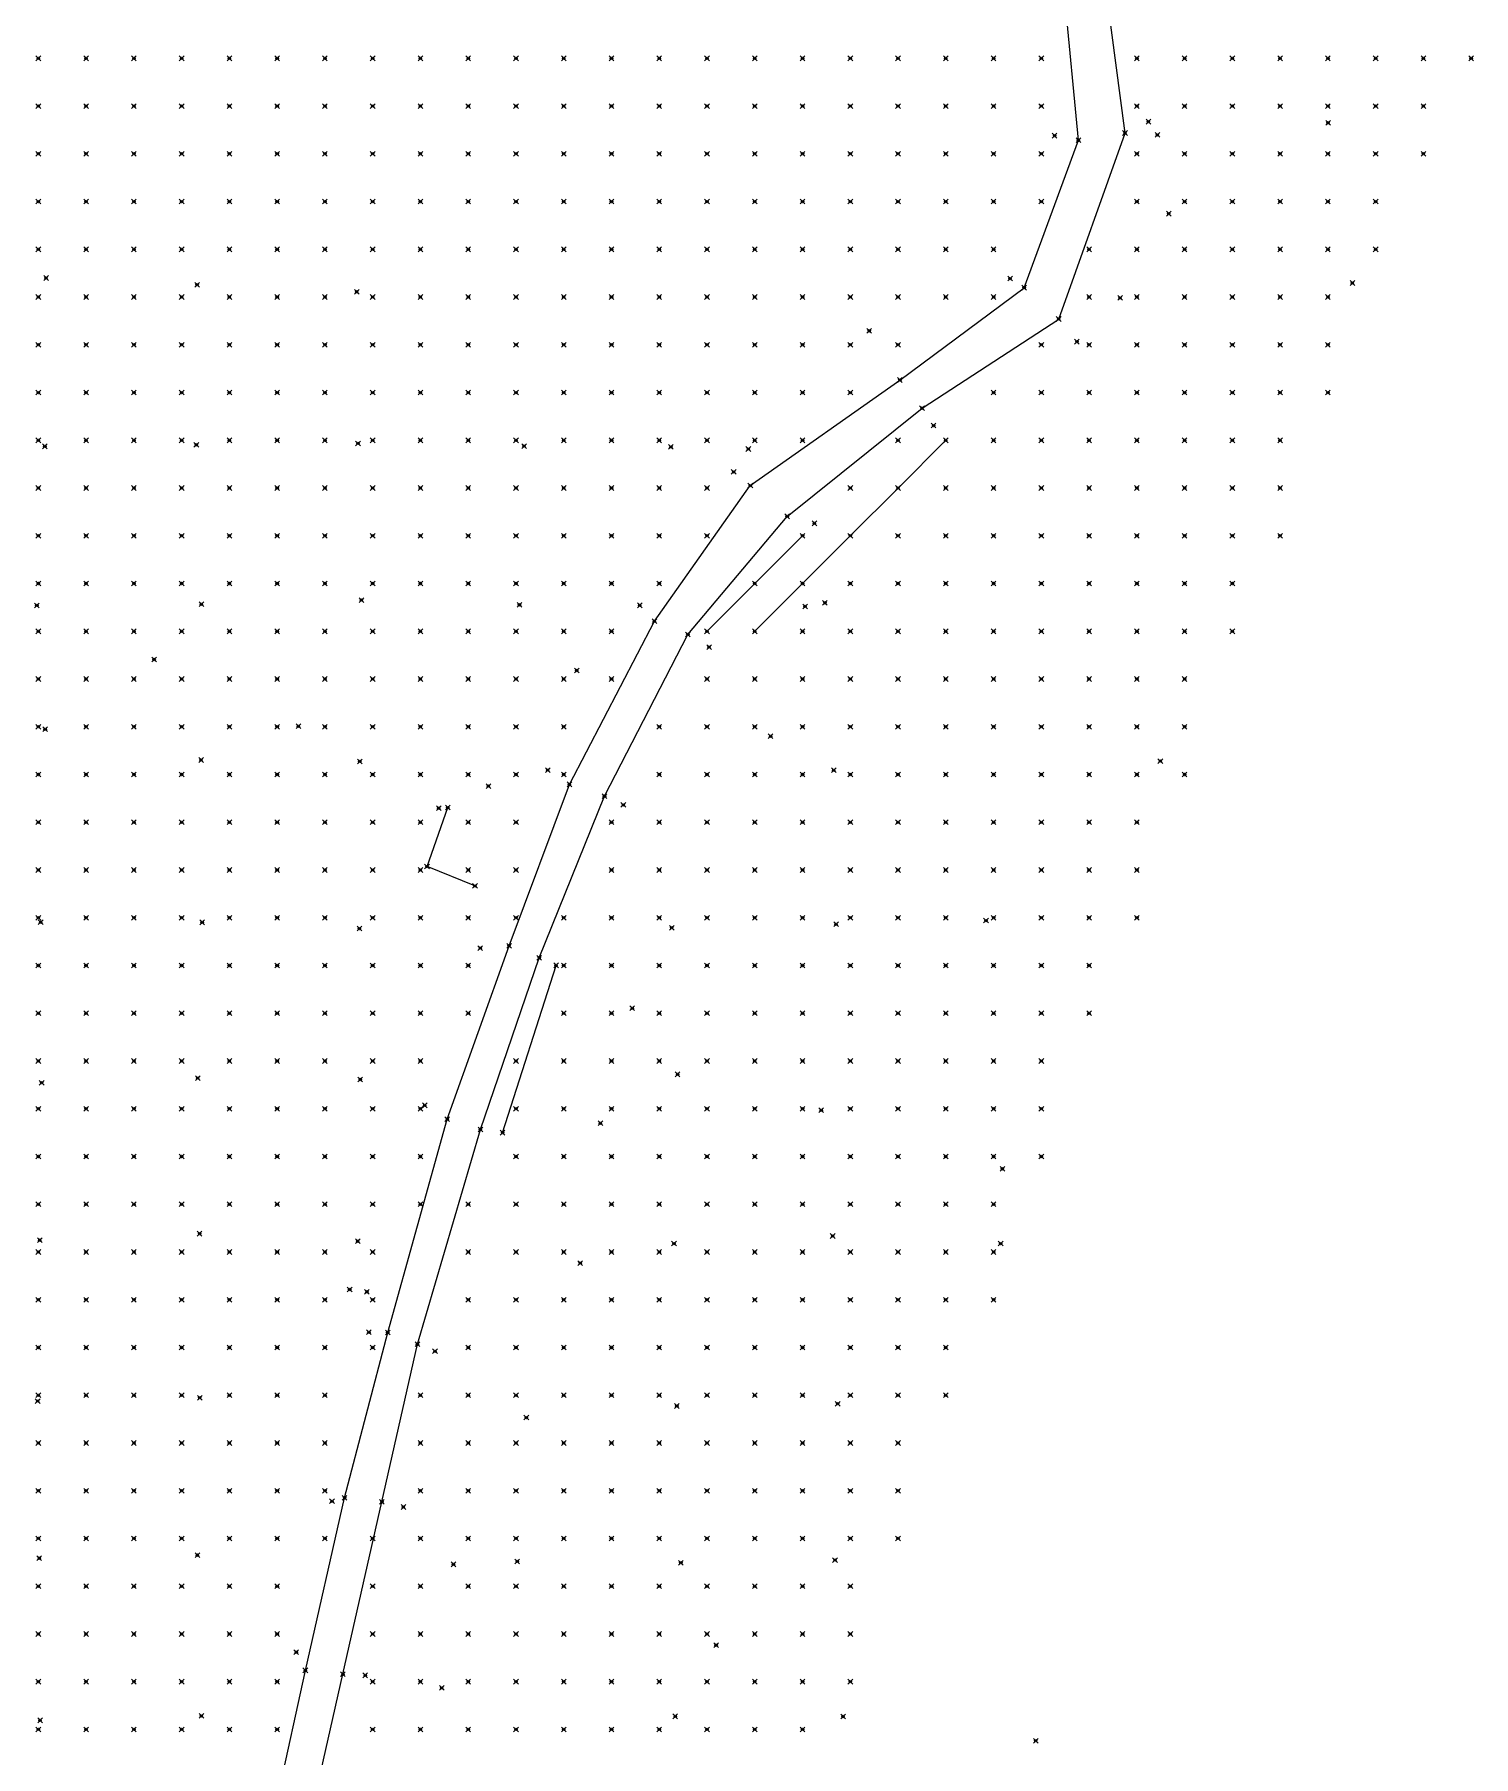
# Model space of a CAD drawing. Header units: metres. Extents: x 441556 to 446409, y 432338 to 461058.
# Drawn here: x 444962.1 to 445052.5, y 440997.9 to 441106 of the extents above; entities that cross this region are included whole.
import ezdxf

# ---------------------------------------------------------------- set-up
doc = ezdxf.new("R2010")
doc.units = ezdxf.units.M
doc.header["$MEASUREMENT"] = 0
doc.header["$PDMODE"] = 35
doc.header["$PDSIZE"] = 0.15
for name, color, linetype, lineweight in [('DTM-BRE-RevN_GRP_ACCES PROPRIETATE', 2, 'Continuous', 0), ('DTM-BRE-RevN_GRP_DRUM PIATRA', 2, 'Continuous', 0), ('DTM-BRE-RevN_YP_RevL', 1, 'Continuous', 0), ('DTM-NOK-RevN_LIDAR_co_lidar', 91, 'Continuous', 0), ('DTM-NOK-RevN_RTK', 32, 'Continuous', 0)]:
    doc.layers.add(name, color=color, linetype=linetype, lineweight=lineweight)

msp = doc.modelspace()

# ---------------------------------------------------------------- linework, layer by layer
at = {"layer": 'DTM-BRE-RevN_GRP_ACCES PROPRIETATE'}
for p, q in [((444986.758, 441053.762, 391.646), (444988.065, 441057.469, 391.744)), ((444989.77, 441052.547, 392.27), (444986.758, 441053.762, 391.646))]:
    msp.add_line(p, q, dxfattribs=at)
at = {"layer": 'DTM-BRE-RevN_GRP_DRUM PIATRA'}
for p, q in [((445030.594, 441099.839, 391.421), (445029.11, 441111.083, 390.066)), ((445027.668, 441099.391, 391.26), (445026.593, 441110.672, 390.003)), ((445024.26, 441090.126, 392.2), (445027.668, 441099.391, 391.26)), ((445026.43, 441088.156, 392.339), (445030.594, 441099.839, 391.421)), ((445016.453, 441084.323, 392.514), (445024.26, 441090.126, 392.2)), ((445017.846, 441082.558, 392.589), (445026.43, 441088.156, 392.339)), ((445007.06, 441077.696, 392.605), (445016.453, 441084.323, 392.514)), ((445009.376, 441075.759, 392.537), (445017.846, 441082.558, 392.589)), ((445001.042, 441069.172, 392.672), (445007.06, 441077.696, 392.605)), ((445003.139, 441068.342, 392.727), (445009.376, 441075.759, 392.537)), ((444995.702, 441058.924, 392.949), (445001.042, 441069.172, 392.672)), ((444997.905, 441058.184, 392.915), (445003.139, 441068.342, 392.727)), ((444991.915, 441048.788, 393.169), (444995.702, 441058.924, 392.949)), ((444993.804, 441048.029, 393.211), (444997.905, 441058.184, 392.915)), ((444988.031, 441037.9, 393.624), (444991.915, 441048.788, 393.169)), ((444990.113, 441037.25, 393.608), (444993.804, 441048.029, 393.211)), ((444984.292, 441024.492, 394.513), (444988.031, 441037.9, 393.624)), ((444986.16, 441023.755, 394.677), (444990.113, 441037.25, 393.608)), ((444981.582, 441014.111, 395.309), (444984.292, 441024.492, 394.513)), ((444983.928, 441013.855, 395.364), (444986.16, 441023.755, 394.677)), ((444979.119, 441003.27, 395.797), (444981.582, 441014.111, 395.309)), ((444981.476, 441003.023, 395.82), (444983.928, 441013.855, 395.364)), ((444976.616, 440991.752, 396.264), (444979.119, 441003.27, 395.797)), ((444978.904, 440991.648, 396.351), (444981.476, 441003.023, 395.82))]:
    msp.add_line(p, q, dxfattribs=at)
at = {"layer": 'DTM-BRE-RevN_YP_RevL'}
for p, q in [((445019.339, 441080.539, 395.919), (445016.34, 441077.539, 395.663)), ((445016.34, 441077.539, 395.663), (445013.34, 441074.54, 395.256)), ((445004.342, 441068.541, 392.62), (445010.341, 441074.54, 392.741)), ((445013.34, 441074.54, 395.256), (445010.341, 441071.541, 394.643)), ((445010.341, 441071.541, 394.643), (445007.342, 441068.541, 394.732)), ((444991.504, 441037.044, 393.715), (444994.865, 441047.554, 393.416))]:
    msp.add_line(p, q, dxfattribs=at)
at = {"layer": 'DTM-NOK-RevN_LIDAR_co_lidar'}
for p in [(444962.352, 441104.533, 374.011), (444965.351, 441104.533, 375.209), (444968.35, 441104.533, 375.965), (444971.35, 441104.533, 376.809), (444974.349, 441104.533, 377.635), (444977.348, 441104.533, 377.182), (444980.348, 441104.533, 376.537), (444983.347, 441104.533, 377.033), (444986.346, 441104.533, 377.66), (444989.346, 441104.533, 377.478), (444992.345, 441104.533, 377.598), (444995.344, 441104.533, 379.009), (444998.344, 441104.533, 379.979), (445001.343, 441104.533, 380.736), (445004.342, 441104.533, 379.241), (445007.342, 441104.533, 378.484), (445010.341, 441104.533, 378.268), (445013.34, 441104.533, 379.143), (445016.34, 441104.533, 385.523), (445019.339, 441104.533, 389.899), (445022.339, 441104.533, 390.436), (445025.338, 441104.533, 390.575), (445031.337, 441104.533, 391.12), (445034.336, 441104.533, 393.495), (445037.335, 441104.533, 395.033), (445040.335, 441104.533, 395.705), (445043.334, 441104.533, 396.427), (445046.333, 441104.533, 397.314), (445049.333, 441104.533, 398.907), (445052.332, 441104.533, 400.619), (444962.352, 441101.534, 375.296), (444965.351, 441101.534, 376.143), (444968.35, 441101.534, 377.162), (444971.35, 441101.534, 378.034), (444974.349, 441101.534, 379.006), (444977.348, 441101.534, 379.491), (444980.348, 441101.534, 379.376), (444983.347, 441101.534, 379.31), (444986.346, 441101.534, 379.542), (444989.346, 441101.534, 379.706), (444992.345, 441101.534, 379.872), (444995.344, 441101.534, 380.649), (444998.344, 441101.534, 381.018), (445001.343, 441101.534, 381.529), (445004.342, 441101.534, 380.728), (445007.342, 441101.534, 380.155), (445010.341, 441101.534, 379.991), (445013.34, 441101.534, 383.03), (445016.34, 441101.534, 388.053), (445019.339, 441101.534, 390.533), (445022.339, 441101.534, 390.785), (445025.338, 441101.534, 390.846), (445031.337, 441101.534, 391.201), (445034.336, 441101.534, 394.077), (445037.335, 441101.534, 395.868), (445040.335, 441101.534, 396.414), (445043.334, 441101.534, 397.183), (445046.333, 441101.534, 398.726), (445049.333, 441101.534, 400.246), (444962.352, 441098.535, 376.193), (444965.351, 441098.535, 377.001), (444968.35, 441098.535, 378.317), (444971.35, 441098.535, 379.321), (444974.349, 441098.535, 380.019), (444977.348, 441098.535, 380.468), (444980.348, 441098.535, 380.867), (444983.347, 441098.535, 381.152), (444986.346, 441098.535, 381.27), (444989.346, 441098.535, 381.402), (444992.345, 441098.535, 381.273), (444995.344, 441098.535, 381.351), (444998.344, 441098.535, 382.196), (445001.343, 441098.535, 382.906), (445004.342, 441098.535, 382.081), (445007.342, 441098.535, 382.905), (445010.341, 441098.535, 384.291), (445013.34, 441098.535, 388.864), (445016.34, 441098.535, 390.516), (445019.339, 441098.535, 391.167), (445022.339, 441098.535, 391.025), (445025.338, 441098.535, 390.953), (445031.337, 441098.535, 391.347), (445034.336, 441098.535, 394.129), (445037.335, 441098.535, 396.377), (445040.335, 441098.535, 397.208), (445043.334, 441098.535, 398.155), (445046.333, 441098.535, 399.612), (445049.333, 441098.535, 400.621), (444962.352, 441095.535, 377.27), (444965.351, 441095.535, 378.353), (444968.35, 441095.535, 379.445), (444971.35, 441095.535, 380.244), (444974.349, 441095.535, 380.755), (444977.348, 441095.535, 381.18), (444980.348, 441095.535, 381.58), (444983.347, 441095.535, 381.997), (444986.346, 441095.535, 382.348), (444989.346, 441095.535, 382.566), (444992.345, 441095.535, 382.727), (444995.344, 441095.535, 382.845), (444998.344, 441095.535, 383.564), (445001.343, 441095.535, 384.124), (445004.342, 441095.535, 384.132), (445007.342, 441095.535, 386.585), (445010.341, 441095.535, 389.435), (445013.34, 441095.535, 391.569), (445016.34, 441095.535, 391.62), (445019.339, 441095.535, 391.437), (445022.339, 441095.535, 391.134), (445025.338, 441095.535, 391.156), (445031.337, 441095.535, 391.8), (445034.336, 441095.535, 393.531), (445037.335, 441095.535, 396.295), (445040.335, 441095.535, 398.168), (445043.334, 441095.535, 398.968), (445046.333, 441095.535, 400.018), (444962.352, 441092.536, 378.496), (444965.351, 441092.536, 379.373), (444968.35, 441092.536, 380.03), (444971.35, 441092.536, 380.474), (444974.349, 441092.536, 380.93), (444977.348, 441092.536, 381.47), (444980.348, 441092.536, 382.113), (444983.347, 441092.536, 382.719), (444986.346, 441092.536, 383.274), (444989.346, 441092.536, 384.003), (444992.345, 441092.536, 384.378), (444995.344, 441092.536, 384.184), (444998.344, 441092.536, 384.886), (445001.343, 441092.536, 385.291), (445004.342, 441092.536, 386.958), (445007.342, 441092.536, 390.181), (445010.341, 441092.536, 392.209), (445013.34, 441092.536, 391.962), (445016.34, 441092.536, 391.801), (445019.339, 441092.536, 391.634), (445022.339, 441092.536, 391.279), (445028.337, 441092.536, 391.681), (445031.337, 441092.536, 392.064), (445034.336, 441092.536, 393.241), (445037.335, 441092.536, 396.308), (445040.335, 441092.536, 398.814), (445043.334, 441092.536, 399.745), (445046.333, 441092.536, 400.384), (444962.352, 441089.537, 379.493), (444965.351, 441089.537, 380.07), (444968.35, 441089.537, 380.51), (444971.35, 441089.537, 380.885), (444974.349, 441089.537, 381.347), (444977.348, 441089.537, 381.924), (444980.348, 441089.537, 382.502), (444983.347, 441089.537, 383.21), (444986.346, 441089.537, 384.154), (444989.346, 441089.537, 385.198), (444992.345, 441089.537, 385.973), (444995.344, 441089.537, 386.057), (444998.344, 441089.537, 386.402), (445001.343, 441089.537, 387.558), (445004.342, 441089.537, 388.58), (445007.342, 441089.537, 391.432), (445010.341, 441089.537, 392.236), (445013.34, 441089.537, 392.055), (445016.34, 441089.537, 391.88), (445019.339, 441089.537, 391.833), (445022.339, 441089.537, 391.74), (445028.337, 441089.537, 391.908), (445031.337, 441089.537, 392.113), (445034.336, 441089.537, 393.521), (445037.335, 441089.537, 397.252), (445040.335, 441089.537, 399.898), (445043.334, 441089.537, 400.641), (444962.352, 441086.537, 380.196), (444965.351, 441086.537, 380.509), (444968.35, 441086.537, 380.937), (444971.35, 441086.537, 381.436), (444974.349, 441086.537, 381.952), (444977.348, 441086.537, 382.547), (444980.348, 441086.537, 383.233), (444983.347, 441086.537, 384.069), (444986.346, 441086.537, 384.97), (444989.346, 441086.537, 385.863), (444992.345, 441086.537, 387.082), (444995.344, 441086.537, 388.356), (444998.344, 441086.537, 388.724), (445001.343, 441086.537, 389.217), (445004.342, 441086.537, 389.821), (445007.342, 441086.537, 391.895), (445010.341, 441086.537, 392.234), (445013.34, 441086.537, 391.968), (445016.34, 441086.537, 392.035), (445025.338, 441086.537, 392.187), (445028.337, 441086.537, 392.453), (445031.337, 441086.537, 392.715), (445034.336, 441086.537, 395.559), (445037.335, 441086.537, 398.157), (445040.335, 441086.537, 400.22), (445043.334, 441086.537, 401.448), (444962.352, 441083.538, 380.621), (444965.351, 441083.538, 380.987), (444968.35, 441083.538, 381.454), (444971.35, 441083.538, 381.974), (444974.349, 441083.538, 382.555), (444977.348, 441083.538, 383.206), (444980.348, 441083.538, 383.96), (444983.347, 441083.538, 384.79), (444986.346, 441083.538, 385.631), (444989.346, 441083.538, 386.456), (444992.345, 441083.538, 387.33), (444995.344, 441083.538, 388.279), (444998.344, 441083.538, 389.005), (445001.343, 441083.538, 389.636), (445004.342, 441083.538, 390.531), (445007.342, 441083.538, 391.345), (445010.341, 441083.538, 392.107), (445013.34, 441083.538, 392.07), (445022.339, 441083.538, 392.693), (445025.338, 441083.538, 393.544), (445028.337, 441083.538, 394.853), (445031.337, 441083.538, 395.846), (445034.336, 441083.538, 398.72), (445037.335, 441083.538, 400.469), (445040.335, 441083.538, 400.98), (445043.334, 441083.538, 401.421), (444962.352, 441080.539, 381.018), (444965.351, 441080.539, 381.434), (444968.35, 441080.539, 381.993), (444971.35, 441080.539, 382.573), (444974.349, 441080.539, 383.178), (444977.348, 441080.539, 383.874), (444980.348, 441080.539, 384.644), (444983.347, 441080.539, 385.483), (444986.346, 441080.539, 386.361), (444989.346, 441080.539, 387.174), (444992.345, 441080.539, 387.92), (444995.344, 441080.539, 388.677), (444998.344, 441080.539, 389.372), (445001.343, 441080.539, 390.057), (445004.342, 441080.539, 391.142), (445007.342, 441080.539, 392.099), (445010.341, 441080.539, 392.181), (445016.34, 441080.539, 392.958), (445019.339, 441080.539, 395.919), (445022.339, 441080.539, 396.936), (445025.338, 441080.539, 398.212), (445028.337, 441080.539, 399.417), (445031.337, 441080.539, 399.289), (445034.336, 441080.539, 399.699), (445037.335, 441080.539, 400.167), (445040.335, 441080.539, 400.711), (444962.352, 441077.539, 381.431), (444965.351, 441077.539, 381.946), (444968.35, 441077.539, 382.526), (444971.35, 441077.539, 383.116), (444974.349, 441077.539, 383.795), (444977.348, 441077.539, 384.552), (444980.348, 441077.539, 385.35), (444983.347, 441077.539, 386.222), (444986.346, 441077.539, 387.069), (444989.346, 441077.539, 387.738), (444992.345, 441077.539, 388.286), (444995.344, 441077.539, 388.934), (444998.344, 441077.539, 389.968), (445001.343, 441077.539, 391.081), (445004.342, 441077.539, 391.977), (445013.34, 441077.539, 392.914), (445016.34, 441077.539, 395.663), (445019.339, 441077.539, 396.299), (445022.339, 441077.539, 396.91), (445025.338, 441077.539, 398.561), (445028.337, 441077.539, 399.081), (445031.337, 441077.539, 399.308), (445034.336, 441077.539, 400.111), (445037.335, 441077.539, 400.648), (445040.335, 441077.539, 401.238), (444962.352, 441074.54, 381.795), (444965.351, 441074.54, 382.395), (444968.35, 441074.54, 382.993), (444971.35, 441074.54, 383.645), (444974.349, 441074.54, 384.413), (444977.348, 441074.54, 385.247), (444980.348, 441074.54, 386.085), (444983.347, 441074.54, 386.905), (444986.346, 441074.54, 387.645), (444989.346, 441074.54, 388.228), (444992.345, 441074.54, 388.812), (444995.344, 441074.54, 389.615), (444998.344, 441074.54, 390.577), (445001.343, 441074.54, 392.11), (445004.342, 441074.54, 392.446), (445010.341, 441074.54, 392.741), (445013.34, 441074.54, 395.256), (445016.34, 441074.54, 395.83), (445019.339, 441074.54, 396.885), (445022.339, 441074.54, 397.497), (445025.338, 441074.54, 398.945), (445028.337, 441074.54, 399.012), (445031.337, 441074.54, 398.852), (445034.336, 441074.54, 399.05), (445037.335, 441074.54, 400.199), (445040.335, 441074.54, 401.401), (444962.352, 441071.541, 382.257), (444965.351, 441071.541, 382.808), (444968.35, 441071.541, 383.425), (444971.35, 441071.541, 384.163), (444974.349, 441071.541, 384.98), (444977.348, 441071.541, 385.879), (444980.348, 441071.541, 386.742), (444983.347, 441071.541, 387.513), (444986.346, 441071.541, 388.187), (444989.346, 441071.541, 388.764), (444992.345, 441071.541, 389.457), (444995.344, 441071.541, 390.521), (444998.344, 441071.541, 391.865), (445001.343, 441071.541, 392.294), (445007.342, 441071.541, 394.613), (445010.341, 441071.541, 394.643), (445013.34, 441071.541, 395.721), (445016.34, 441071.541, 396.482), (445019.339, 441071.541, 397.32), (445022.339, 441071.541, 397.879), (445025.338, 441071.541, 399.037), (445028.337, 441071.541, 398.719), (445031.337, 441071.541, 398.889), (445034.336, 441071.541, 399.85), (445037.335, 441071.541, 401.255), (444962.352, 441068.541, 382.363), (444965.351, 441068.541, 383.319), (444968.35, 441068.541, 383.99), (444971.35, 441068.541, 384.704), (444974.349, 441068.541, 385.678), (444977.348, 441068.541, 386.599), (444980.348, 441068.541, 387.375), (444983.347, 441068.541, 388.073), (444986.346, 441068.541, 388.693), (444989.346, 441068.541, 389.284), (444992.345, 441068.541, 389.89), (444995.344, 441068.541, 390.908), (444998.344, 441068.541, 392.369), (445004.342, 441068.541, 392.62), (445007.342, 441068.541, 394.732), (445010.341, 441068.541, 395.656), (445013.34, 441068.541, 395.913), (445016.34, 441068.541, 396.603), (445019.339, 441068.541, 397.299), (445022.339, 441068.541, 398.175), (445025.338, 441068.541, 398.527), (445028.337, 441068.541, 398.672), (445031.337, 441068.541, 399.475), (445034.336, 441068.541, 400.667), (445037.335, 441068.541, 401.645), (444962.352, 441065.542, 382.084), (444965.351, 441065.542, 383.613), (444968.35, 441065.542, 384.609), (444971.35, 441065.542, 385.35), (444974.349, 441065.542, 386.265), (444977.348, 441065.542, 387.152), (444980.348, 441065.542, 387.911), (444983.347, 441065.542, 388.594), (444986.346, 441065.542, 389.192), (444989.346, 441065.542, 389.826), (444992.345, 441065.542, 390.697), (444995.344, 441065.542, 391.796), (444998.344, 441065.542, 392.455), (445004.342, 441065.542, 392.851), (445007.342, 441065.542, 394.797), (445010.341, 441065.542, 396.073), (445013.34, 441065.542, 396.532), (445016.34, 441065.542, 396.91), (445019.339, 441065.542, 398.211), (445022.339, 441065.542, 398.319), (445025.338, 441065.542, 398.945), (445028.337, 441065.542, 399.343), (445031.337, 441065.542, 400.13), (445034.336, 441065.542, 401.385), (444962.352, 441062.543, 381.808), (444965.351, 441062.543, 383.727), (444968.35, 441062.543, 384.933), (444971.35, 441062.543, 385.761), (444974.349, 441062.543, 386.709), (444977.348, 441062.543, 387.669), (444980.348, 441062.543, 388.523), (444983.347, 441062.543, 389.222), (444986.346, 441062.543, 389.777), (444989.346, 441062.543, 390.496), (444992.345, 441062.543, 391.53), (444995.344, 441062.543, 392.338), (445001.343, 441062.543, 392.754), (445004.342, 441062.543, 393.562), (445007.342, 441062.543, 395.192), (445010.341, 441062.543, 396.629), (445013.34, 441062.543, 397.112), (445016.34, 441062.543, 397.793), (445019.339, 441062.543, 398.897), (445022.339, 441062.543, 399.361), (445025.338, 441062.543, 399.637), (445028.337, 441062.543, 400.138), (445031.337, 441062.543, 401.088), (445034.336, 441062.543, 401.915), (444962.352, 441059.543, 381.316), (444965.351, 441059.543, 383.612), (444968.35, 441059.543, 385.005), (444971.35, 441059.543, 386.033), (444974.349, 441059.543, 387.141), (444977.348, 441059.543, 388.089), (444980.348, 441059.543, 388.982), (444983.347, 441059.543, 389.797), (444986.346, 441059.543, 390.447), (444989.346, 441059.543, 391.217), (444992.345, 441059.543, 392.072), (444995.344, 441059.543, 392.502), (445001.343, 441059.543, 393.372), (445004.342, 441059.543, 394.525), (445007.342, 441059.543, 396.634), (445010.341, 441059.543, 397.068), (445013.34, 441059.543, 397.562), (445016.34, 441059.543, 398.025), (445019.339, 441059.543, 399.155), (445022.339, 441059.543, 399.729), (445025.338, 441059.543, 400.134), (445028.337, 441059.543, 400.902), (445031.337, 441059.543, 401.503), (445034.336, 441059.543, 402.428), (444962.352, 441056.544, 381.753), (444965.351, 441056.544, 383.645), (444968.35, 441056.544, 384.933), (444971.35, 441056.544, 386.172), (444974.349, 441056.544, 387.417), (444977.348, 441056.544, 388.447), (444980.348, 441056.544, 389.304), (444983.347, 441056.544, 390.115), (444986.346, 441056.544, 390.917), (444989.346, 441056.544, 391.658), (444992.345, 441056.544, 392.291), (444998.344, 441056.544, 392.902), (445001.343, 441056.544, 394.408), (445004.342, 441056.544, 396.7), (445007.342, 441056.544, 397.354), (445010.341, 441056.544, 397.535), (445013.34, 441056.544, 398.119), (445016.34, 441056.544, 398.633), (445019.339, 441056.544, 399.524), (445022.339, 441056.544, 399.942), (445025.338, 441056.544, 400.611), (445028.337, 441056.544, 401.425), (445031.337, 441056.544, 402.391), (444962.352, 441053.545, 381.904), (444965.351, 441053.545, 383.611), (444968.35, 441053.545, 384.969), (444971.35, 441053.545, 386.343), (444974.349, 441053.545, 387.66), (444977.348, 441053.545, 388.682), (444980.348, 441053.545, 389.503), (444983.347, 441053.545, 390.432), (444986.346, 441053.545, 391.352), (444989.346, 441053.545, 391.997), (444992.345, 441053.545, 392.51), (444998.344, 441053.545, 393.217), (445001.343, 441053.545, 394.941), (445004.342, 441053.545, 397.766), (445007.342, 441053.545, 397.76), (445010.341, 441053.545, 398.066), (445013.34, 441053.545, 398.651), (445016.34, 441053.545, 399.432), (445019.339, 441053.545, 400.012), (445022.339, 441053.545, 400.451), (445025.338, 441053.545, 401.192), (445028.337, 441053.545, 402.359), (445031.337, 441053.545, 403.263), (444962.352, 441050.545, 382.446), (444965.351, 441050.545, 383.87), (444968.35, 441050.545, 385.237), (444971.35, 441050.545, 386.676), (444974.349, 441050.545, 387.955), (444977.348, 441050.545, 388.869), (444980.348, 441050.545, 389.707), (444983.347, 441050.545, 390.791), (444986.346, 441050.545, 391.708), (444989.346, 441050.545, 392.252), (444992.345, 441050.545, 392.772), (444995.344, 441050.545, 393.117), (444998.344, 441050.545, 394.362), (445001.343, 441050.545, 396.322), (445004.342, 441050.545, 397.824), (445007.342, 441050.545, 398.121), (445010.341, 441050.545, 398.563), (445013.34, 441050.545, 399.333), (445016.34, 441050.545, 400.083), (445019.339, 441050.545, 400.711), (445022.339, 441050.545, 401.233), (445025.338, 441050.545, 402.108), (445028.337, 441050.545, 403.232), (445031.337, 441050.545, 404.019), (444962.352, 441047.546, 383.327), (444965.351, 441047.546, 384.491), (444968.35, 441047.546, 385.8), (444971.35, 441047.546, 387.147), (444974.349, 441047.546, 388.24), (444977.348, 441047.546, 389.075), (444980.348, 441047.546, 390.256), (444983.347, 441047.546, 391.414), (444986.346, 441047.546, 392.025), (444989.346, 441047.546, 392.549), (444995.344, 441047.546, 394.915), (444998.344, 441047.546, 396.329), (445001.343, 441047.546, 397.402), (445004.342, 441047.546, 397.878), (445007.342, 441047.546, 398.341), (445010.341, 441047.546, 398.922), (445013.34, 441047.546, 399.766), (445016.34, 441047.546, 400.543), (445019.339, 441047.546, 401.26), (445022.339, 441047.546, 401.993), (445025.338, 441047.546, 402.961), (445028.337, 441047.546, 403.864), (444962.352, 441044.547, 384.237), (444965.351, 441044.547, 385.373), (444968.35, 441044.547, 386.531), (444971.35, 441044.547, 387.643), (444974.349, 441044.547, 388.501), (444977.348, 441044.547, 389.706), (444980.348, 441044.547, 391.177), (444983.347, 441044.547, 391.922), (444986.346, 441044.547, 392.303), (444989.346, 441044.547, 392.898), (444995.344, 441044.547, 396.316), (444998.344, 441044.547, 397.535), (445001.343, 441044.547, 397.683), (445004.342, 441044.547, 398.117), (445007.342, 441044.547, 398.64), (445010.341, 441044.547, 399.513), (445013.34, 441044.547, 400.045), (445016.34, 441044.547, 400.742), (445019.339, 441044.547, 401.824), (445022.339, 441044.547, 402.769), (445025.338, 441044.547, 403.69), (445028.337, 441044.547, 404.58), (444962.352, 441041.547, 385.226), (444965.351, 441041.547, 386.304), (444968.35, 441041.547, 387.246), (444971.35, 441041.547, 388.052), (444974.349, 441041.547, 388.902), (444977.348, 441041.547, 390.617), (444980.348, 441041.547, 391.944), (444983.347, 441041.547, 392.133), (444986.346, 441041.547, 392.546), (444992.345, 441041.547, 393.975), (444995.344, 441041.547, 396.227), (444998.344, 441041.547, 397.77), (445001.343, 441041.547, 398.013), (445004.342, 441041.547, 398.435), (445007.342, 441041.547, 399.051), (445010.341, 441041.547, 400.059), (445013.34, 441041.547, 400.7), (445016.34, 441041.547, 401.447), (445019.339, 441041.547, 402.633), (445022.339, 441041.547, 403.372), (445025.338, 441041.547, 404.336), (444962.352, 441038.548, 386.076), (444965.351, 441038.548, 387.049), (444968.35, 441038.548, 387.81), (444971.35, 441038.548, 388.389), (444974.349, 441038.548, 389.646), (444977.348, 441038.548, 391.377), (444980.348, 441038.548, 392.226), (444983.347, 441038.548, 392.381), (444986.346, 441038.548, 392.898), (444992.345, 441038.548, 394.104), (444995.344, 441038.548, 396.128), (444998.344, 441038.548, 398.025), (445001.343, 441038.548, 398.305), (445004.342, 441038.548, 398.747), (445007.342, 441038.548, 399.466), (445010.341, 441038.548, 400.359), (445013.34, 441038.548, 401.379), (445016.34, 441038.548, 402.304), (445019.339, 441038.548, 403.065), (445022.339, 441038.548, 403.929), (445025.338, 441038.548, 405.119), (444962.352, 441035.549, 386.739), (444965.351, 441035.549, 387.59), (444968.35, 441035.549, 388.196), (444971.35, 441035.549, 388.9), (444974.349, 441035.549, 390.586), (444977.348, 441035.549, 391.996), (444980.348, 441035.549, 392.329), (444983.347, 441035.549, 392.663), (444986.346, 441035.549, 393.296), (444992.345, 441035.549, 394.294), (444995.344, 441035.549, 396.456), (444998.344, 441035.549, 398.395), (445001.343, 441035.549, 398.65), (445004.342, 441035.549, 399.187), (445007.342, 441035.549, 399.897), (445010.341, 441035.549, 400.768), (445013.34, 441035.549, 401.675), (445016.34, 441035.549, 402.405), (445019.339, 441035.549, 403.309), (445022.339, 441035.549, 404.717), (445025.338, 441035.549, 405.966), (444962.352, 441032.549, 387.215), (444965.351, 441032.549, 387.877), (444968.35, 441032.549, 388.564), (444971.35, 441032.549, 389.755), (444974.349, 441032.549, 391.381), (444977.348, 441032.549, 392.34), (444980.348, 441032.549, 392.491), (444983.347, 441032.549, 392.966), (444986.346, 441032.549, 393.635), (444989.346, 441032.549, 393.923), (444992.345, 441032.549, 395.129), (444995.344, 441032.549, 397.457), (444998.344, 441032.549, 398.798), (445001.343, 441032.549, 399.149), (445004.342, 441032.549, 399.738), (445007.342, 441032.549, 400.362), (445010.341, 441032.549, 401.101), (445013.34, 441032.549, 401.917), (445016.34, 441032.549, 402.717), (445019.339, 441032.549, 404.008), (445022.339, 441032.549, 405.214), (444962.352, 441029.55, 387.575), (444965.351, 441029.55, 388.094), (444968.35, 441029.55, 389.035), (444971.35, 441029.55, 390.68), (444974.349, 441029.55, 392.006), (444977.348, 441029.55, 392.482), (444980.348, 441029.55, 392.618), (444983.347, 441029.55, 393.276), (444989.346, 441029.55, 394.958), (444992.345, 441029.55, 397.153), (444995.344, 441029.55, 398.833), (444998.344, 441029.55, 399.028), (445001.343, 441029.55, 399.475), (445004.342, 441029.55, 400.145), (445007.342, 441029.55, 400.932), (445010.341, 441029.55, 401.625), (445013.34, 441029.55, 402.208), (445016.34, 441029.55, 403.111), (445019.339, 441029.55, 404.299), (445022.339, 441029.55, 405.57), (444962.352, 441026.551, 387.817), (444965.351, 441026.551, 388.44), (444968.35, 441026.551, 389.775), (444971.35, 441026.551, 391.459), (444974.349, 441026.551, 392.368), (444977.348, 441026.551, 392.564), (444980.348, 441026.551, 392.849), (444983.347, 441026.551, 393.563), (444989.346, 441026.551, 395.93), (444992.345, 441026.551, 398.491), (444995.344, 441026.551, 399.072), (444998.344, 441026.551, 399.284), (445001.343, 441026.551, 399.801), (445004.342, 441026.551, 400.602), (445007.342, 441026.551, 401.383), (445010.341, 441026.551, 402.048), (445013.34, 441026.551, 402.726), (445016.34, 441026.551, 403.633), (445019.339, 441026.551, 404.702), (445022.339, 441026.551, 405.818), (444962.352, 441023.551, 388.016), (444965.351, 441023.551, 388.985), (444968.35, 441023.551, 390.779), (444971.35, 441023.551, 391.996), (444974.349, 441023.551, 392.491), (444977.348, 441023.551, 392.652), (444980.348, 441023.551, 393.216), (444983.347, 441023.551, 394.042), (444989.346, 441023.551, 396.315), (444992.345, 441023.551, 398.749), (444995.344, 441023.551, 399.169), (444998.344, 441023.551, 399.556), (445001.343, 441023.551, 400.211), (445004.342, 441023.551, 400.938), (445007.342, 441023.551, 401.699), (445010.341, 441023.551, 402.398), (445013.34, 441023.551, 403.257), (445016.34, 441023.551, 404.389), (445019.339, 441023.551, 405.283), (444962.352, 441020.552, 388.369), (444965.351, 441020.552, 389.97), (444968.35, 441020.552, 391.393), (444971.35, 441020.552, 392.176), (444974.349, 441020.552, 392.581), (444977.348, 441020.552, 392.799), (444980.348, 441020.552, 393.585), (444986.346, 441020.552, 395.626), (444989.346, 441020.552, 397.857), (444992.345, 441020.552, 399.023), (444995.344, 441020.552, 399.42), (444998.344, 441020.552, 399.745), (445001.343, 441020.552, 400.526), (445004.342, 441020.552, 401.324), (445007.342, 441020.552, 402.077), (445010.341, 441020.552, 402.831), (445013.34, 441020.552, 403.732), (445016.34, 441020.552, 404.941), (445019.339, 441020.552, 405.897), (444962.352, 441017.553, 388.881), (444965.351, 441017.553, 390.581), (444968.35, 441017.553, 391.71), (444971.35, 441017.553, 392.313), (444974.349, 441017.553, 392.7), (444977.348, 441017.553, 393.013), (444980.348, 441017.553, 393.83), (444986.346, 441017.553, 395.829), (444989.346, 441017.553, 398.006), (444992.345, 441017.553, 399.253), (444995.344, 441017.553, 399.462), (444998.344, 441017.553, 400.063), (445001.343, 441017.553, 400.894), (445004.342, 441017.553, 401.716), (445007.342, 441017.553, 402.562), (445010.341, 441017.553, 403.388), (445013.34, 441017.553, 404.187), (445016.34, 441017.553, 405.193), (444962.352, 441014.553, 389.833), (444965.351, 441014.553, 391.164), (444968.35, 441014.553, 391.875), (444971.35, 441014.553, 392.427), (444974.349, 441014.553, 392.847), (444977.348, 441014.553, 393.343), (444980.348, 441014.553, 394.278), (444986.346, 441014.553, 396.124), (444989.346, 441014.553, 398.324), (444992.345, 441014.553, 399.386), (444995.344, 441014.553, 399.78), (444998.344, 441014.553, 400.517), (445001.343, 441014.553, 401.309), (445004.342, 441014.553, 402.078), (445007.342, 441014.553, 402.837), (445010.341, 441014.553, 403.655), (445013.34, 441014.553, 404.414), (445016.34, 441014.553, 405.591), (444962.352, 441011.554, 390.52), (444965.351, 441011.554, 391.497), (444968.35, 441011.554, 392.085), (444971.35, 441011.554, 392.608), (444974.349, 441011.554, 393.02), (444977.348, 441011.554, 393.606), (444980.348, 441011.554, 394.526), (444983.347, 441011.554, 395.148), (444986.346, 441011.554, 396.325), (444989.346, 441011.554, 398.528), (444992.345, 441011.554, 399.628), (444995.344, 441011.554, 400.089), (444998.344, 441011.554, 400.831), (445001.343, 441011.554, 401.574), (445004.342, 441011.554, 402.382), (445007.342, 441011.554, 403.25), (445010.341, 441011.554, 403.969), (445013.34, 441011.554, 404.791), (445016.34, 441011.554, 405.974), (444962.352, 441008.554, 391.029), (444965.351, 441008.554, 391.655), (444968.35, 441008.554, 392.214), (444971.35, 441008.554, 392.781), (444974.349, 441008.554, 393.142), (444977.348, 441008.554, 393.912), (444983.347, 441008.554, 395.539), (444986.346, 441008.554, 397.097), (444989.346, 441008.554, 399.24), (444992.345, 441008.554, 399.87), (444995.344, 441008.554, 400.642), (444998.344, 441008.554, 401.479), (445001.343, 441008.554, 402.011), (445004.342, 441008.554, 402.837), (445007.342, 441008.554, 403.586), (445010.341, 441008.554, 404.13), (445013.34, 441008.554, 405.433), (444962.352, 441005.555, 391.253), (444965.351, 441005.555, 391.798), (444968.35, 441005.555, 392.454), (444971.35, 441005.555, 393.046), (444974.349, 441005.555, 393.414), (444977.348, 441005.555, 394.378), (444983.347, 441005.555, 396.208), (444986.346, 441005.555, 397.941), (444989.346, 441005.555, 399.393), (444992.345, 441005.555, 400.052), (444995.344, 441005.555, 400.886), (444998.344, 441005.555, 401.767), (445001.343, 441005.555, 402.48), (445004.342, 441005.555, 403.24), (445007.342, 441005.555, 403.774), (445010.341, 441005.555, 404.849), (445013.34, 441005.555, 405.638), (444962.352, 441002.556, 391.441), (444965.351, 441002.556, 391.967), (444968.35, 441002.556, 392.602), (444971.35, 441002.556, 393.139), (444974.349, 441002.556, 393.712), (444977.348, 441002.556, 394.797), (444983.347, 441002.556, 396.776), (444986.346, 441002.556, 398.687), (444989.346, 441002.556, 399.67), (444992.345, 441002.556, 400.33), (444995.344, 441002.556, 401.155), (444998.344, 441002.556, 402.01), (445001.343, 441002.556, 402.711), (445004.342, 441002.556, 403.574), (445007.342, 441002.556, 404.314), (445010.341, 441002.556, 405.091), (445013.34, 441002.556, 406.068), (444962.352, 440999.556, 391.543), (444965.351, 440999.556, 392.234), (444968.35, 440999.556, 392.934), (444971.35, 440999.556, 393.369), (444974.349, 440999.556, 394.015), (444977.348, 440999.556, 395.053), (444983.347, 440999.556, 397.663), (444986.346, 440999.556, 399.102), (444989.346, 440999.556, 399.856), (444992.345, 440999.556, 400.573), (444995.344, 440999.556, 401.482), (444998.344, 440999.556, 402.288), (445001.343, 440999.556, 402.963), (445004.342, 440999.556, 403.777), (445007.342, 440999.556, 404.525), (445010.341, 440999.556, 405.465)]:
    msp.add_point(p, dxfattribs=at)
at = {"layer": 'DTM-NOK-RevN_RTK'}
for p in [(445030.594, 441099.839, 391.421), (445032.065, 441100.554, 391.639), (445032.627, 441099.724, 391.743), (445043.349, 441100.481, 397.713), (445026.169, 441099.675, 390.603), (445027.668, 441099.391, 391.26), (445033.343, 441094.775, 392.161), (444962.836, 441090.731, 379.74), (444972.323, 441090.31, 381.016), (445023.378, 441090.695, 391.537), (445024.26, 441090.126, 392.2), (445044.874, 441090.417, 400.647), (444982.347, 441089.863, 382.907), (445030.287, 441089.483, 392.393), (445026.43, 441088.156, 392.339), (445014.527, 441087.416, 392.006), (445027.572, 441086.735, 392.393), (445016.453, 441084.323, 392.514), (445017.846, 441082.558, 392.589), (445018.57, 441081.461, 392.848), (444972.268, 441080.253, 382.907), (444982.422, 441080.342, 385.398), (444962.757, 441080.16, 381.281), (444992.853, 441080.173, 388.45), (445002.072, 441080.125, 390.168), (445006.937, 441079.99, 392.493), (445006.016, 441078.555, 392.486), (445007.06, 441077.696, 392.605), (445009.376, 441075.759, 392.537), (445011.09, 441075.324, 392.901), (444962.255, 441070.165, 382.692), (444972.589, 441070.242, 384.936), (444982.643, 441070.5, 387.677), (444992.565, 441070.203, 389.962), (445000.119, 441070.17, 392.664), (445010.503, 441070.101, 395.716), (445011.748, 441070.329, 395.715), (445001.042, 441069.172, 392.672), (445003.139, 441068.342, 392.727), (445004.471, 441067.548, 392.7), (444969.622, 441066.767, 384.88), (444996.162, 441066.076, 392.567), (444962.778, 441062.389, 382.021), (444978.681, 441062.575, 388.471), (445008.332, 441061.948, 396.54), (444972.57, 441060.454, 386.621), (444982.538, 441060.367, 389.84), (444994.341, 441059.823, 392.842), (445012.302, 441059.81, 397.435), (445032.814, 441060.385, 401.867), (444990.615, 441058.814, 392.231), (444995.702, 441058.924, 392.949), (444997.905, 441058.184, 392.915), (444999.089, 441057.632, 392.893), (444987.494, 441057.429, 391.596), (444988.065, 441057.469, 391.744), (444986.758, 441053.762, 391.646), (444989.77, 441052.547, 392.27), (444962.496, 441050.267, 383.027), (444972.638, 441050.26, 387.454), (445012.45, 441050.138, 399.272), (445021.862, 441050.37, 401.138), (444982.514, 441049.865, 390.735), (445002.13, 441049.918, 396.883), (444990.102, 441048.641, 393.365), (444991.915, 441048.788, 393.169), (444993.804, 441048.029, 393.211), (444994.865, 441047.554, 393.416), (444999.646, 441044.86, 397.754), (444972.359, 441040.472, 388.43), (444982.565, 441040.384, 392.498), (445002.491, 441040.709, 398.39), (444962.555, 441040.18, 385.851), (444986.615, 441038.765, 393.943), (445011.513, 441038.455, 401.091), (444988.031, 441037.9, 393.624), (444990.113, 441037.25, 393.608), (444991.504, 441037.044, 393.715), (444997.648, 441037.639, 398.085), (445022.893, 441034.773, 405.337), (444972.476, 441030.699, 391.829), (445012.232, 441030.553, 401.931), (444962.436, 441030.291, 387.757), (444982.41, 441030.231, 392.989), (445002.268, 441030.081, 399.846), (445022.783, 441030.079, 405.939), (444996.378, 441028.852, 399.011), (444981.904, 441027.193, 394.439), (444982.98, 441027.046, 394.439), (444983.106, 441024.507, 394.998), (444984.292, 441024.492, 394.513), (444986.16, 441023.755, 394.677), (444987.258, 441023.317, 394.562), (444962.308, 441020.181, 388.575), (444972.487, 441020.391, 392.598), (445002.447, 441019.876, 401.143), (445012.545, 441020.013, 403.771), (444992.998, 441019.148, 399.172), (444980.794, 441013.894, 395.458), (444981.582, 441014.111, 395.309), (444983.928, 441013.855, 395.364), (444985.276, 441013.53, 395.396), (444962.404, 441010.318, 391.184), (444972.342, 441010.504, 393.082), (444992.423, 441010.109, 399.933), (445002.699, 441010.026, 402.412), (445012.377, 441010.194, 404.593), (444988.421, 441009.931, 398.82), (445004.916, 441004.851, 403.508), (444978.548, 441004.412, 395.847), (444979.119, 441003.27, 395.797), (444981.476, 441003.023, 395.82), (444982.88, 441002.956, 395.883), (444987.686, 441002.168, 399.58), (444972.593, 441000.408, 393.772), (445002.348, 441000.383, 403.391), (445012.891, 441000.372, 406.235), (444962.462, 441000.13, 391.721), (445024.986, 440998.844, 410.026)]:
    msp.add_point(p, dxfattribs=at)

doc.saveas('drawing.dxf')
